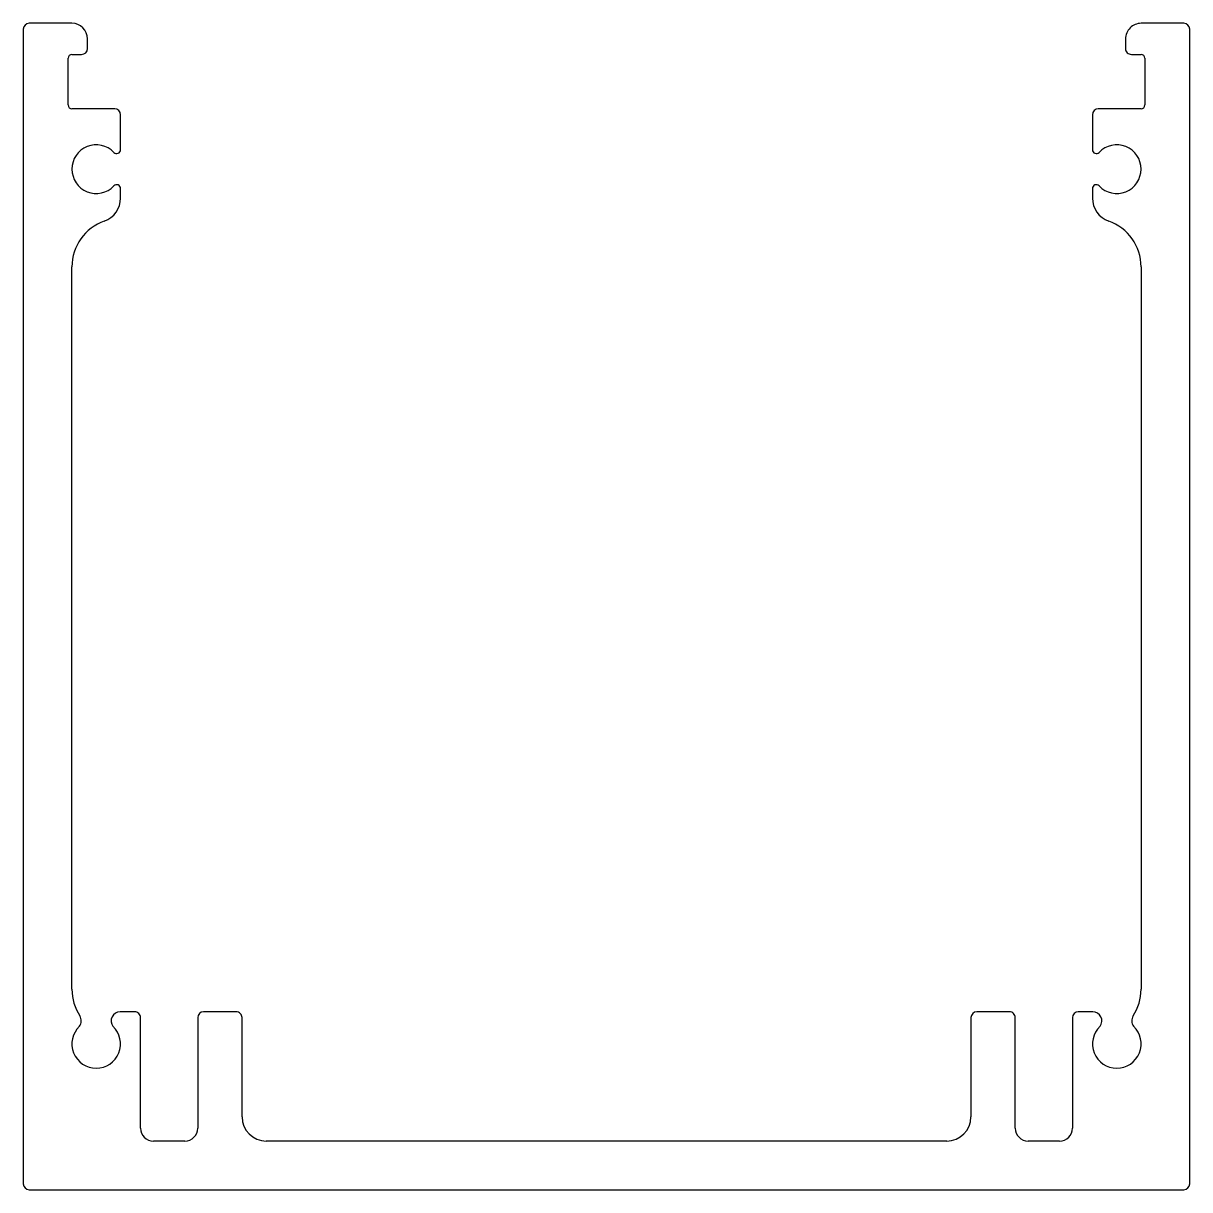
# Model space of a CAD drawing. Extents: x -33.1 to 43.1, y -23.9 to 52.3.
import ezdxf

# ---------------------------------------------------------------- set-up
doc = ezdxf.new("R2010")
doc.units = 0
doc.header["$MEASUREMENT"] = 0
doc.layers.add('1', color=7, linetype='CONTINUOUS')

msp = doc.modelspace()

# ---------------------------------------------------------------- linework, layer by layer
at = {"layer": '1'}
for p, q in [((-33.06, 51.897), (-33.06, -23.541)), ((-29.885, 52.278), (-32.679, 52.278)), ((42.759, 52.278), (39.965, 52.278)), ((43.14, -23.541), (43.14, 51.897)), ((-28.869, 50.627), (-28.869, 51.262)), ((38.949, 51.262), (38.949, 50.627)), ((-30.139, 49.103), (-30.139, 49.992)), ((-29.885, 50.246), (-29.25, 50.246)), ((39.33, 50.246), (39.965, 50.246)), ((40.219, 49.992), (40.219, 46.944)), ((-30.139, 46.944), (-30.139, 49.103)), ((-27.091, 46.69), (-29.885, 46.69)), ((39.965, 46.69), (37.171, 46.69)), ((-26.71, 44.023), (-26.71, 46.309)), ((36.79, 46.309), (36.79, 44.023)), ((-26.71, 40.854), (-26.71, 41.483)), ((36.79, 41.483), (36.79, 40.854)), ((-29.885, -10.833), (-29.885, 36.364)), ((39.965, 36.364), (39.965, -10.833)), ((-25.783, -12.301), (-26.737, -12.301)), ((-25.402, -19.909), (-25.402, -12.682)), ((-21.668, -12.682), (-21.668, -19.909)), ((-19.153, -12.301), (-21.287, -12.301)), ((-18.772, -19.159), (-18.772, -12.682)), ((28.853, -12.682), (28.853, -19.159)), ((31.367, -12.301), (29.234, -12.301)), ((31.748, -19.909), (31.748, -12.682)), ((35.482, -12.682), (35.482, -19.909)), ((36.809, -12.301), (35.863, -12.301)), ((-22.506, -20.747), (-24.563, -20.747)), ((27.265, -20.747), (-17.185, -20.747)), ((34.644, -20.747), (32.587, -20.747)), ((-32.679, -23.922), (42.759, -23.922))]:
    msp.add_line(p, q, dxfattribs=at)
for centre, radius, start, end in [((-32.679, 51.897), 0.381, 90, 180), ((-29.885, 51.262), 1.016, 0.00106, 90), ((39.965, 51.262), 1.016, 90, 180.00106), ((42.759, 51.897), 0.381, 0, 90), ((-29.25, 50.627), 0.381, 270.00388, 0), ((39.33, 50.627), 0.381, 180, 270.00388), ((-29.885, 49.992), 0.254, 90, 180), ((39.965, 49.992), 0.254, 0, 90), ((-29.885, 46.944), 0.254, 180, 270), ((-27.091, 46.309), 0.381, 360, 90), ((37.171, 46.309), 0.381, 90, 180), ((39.965, 46.944), 0.254, 270, 0), ((-28.297, 42.753), 1.588, 43.60227, 316.39718), ((38.378, 42.753), 1.588, 223.60227, 136.39718), ((-26.964, 44.023), 0.254, 223.60626, 0), ((37.044, 44.023), 0.254, 180.0026, 316.39718), ((-26.964, 41.483), 0.254, 0, 136.39718), ((37.044, 41.483), 0.254, 43.60626, 180.0026), ((-28.297, 40.854), 1.588, 289.47122, 360), ((38.378, 40.854), 1.587, 180.00151, 250.52878), ((-26.71, 36.364), 3.175, 109.47122, 180.0006), ((36.79, 36.364), 3.175, 0.0006, 70.52878), ((-26.71, -10.833), 3.175, 180.0006, 213.14192), ((36.79, -10.833), 3.175, 326.85768, 0.0006), ((-29.862, -12.891), 0.59, 322.83425, 33.14192), ((-26.733, -12.891), 0.59, 90.40097, 217.16575), ((-25.783, -12.682), 0.381, 0, 90.00388), ((-21.287, -12.682), 0.381, 90.00388, 180), ((-19.153, -12.682), 0.381, 0, 90.00388), ((29.234, -12.682), 0.381, 90.00388, 180), ((31.367, -12.682), 0.381, 0, 90.00388), ((35.863, -12.682), 0.381, 90.00388, 180), ((36.813, -12.891), 0.59, 322.83425, 90.40097), ((39.942, -12.891), 0.59, 146.86023, 217.16575), ((-28.297, -14.397), 1.588, 133.60282, 46.39718), ((38.378, -14.397), 1.588, 133.60282, 46.39718), ((-17.185, -19.159), 1.587, 180.00151, 270), ((27.265, -19.159), 1.588, 270, 360), ((-24.563, -19.909), 0.838, 180, 270), ((-22.506, -19.909), 0.838, 270, 360), ((32.587, -19.909), 0.838, 180, 270), ((34.644, -19.909), 0.838, 270, 360), ((-32.679, -23.541), 0.381, 180, 270), ((42.759, -23.541), 0.381, 270, 0)]:
    msp.add_arc(centre, radius, start, end, dxfattribs=at)

doc.saveas('drawing.dxf')
